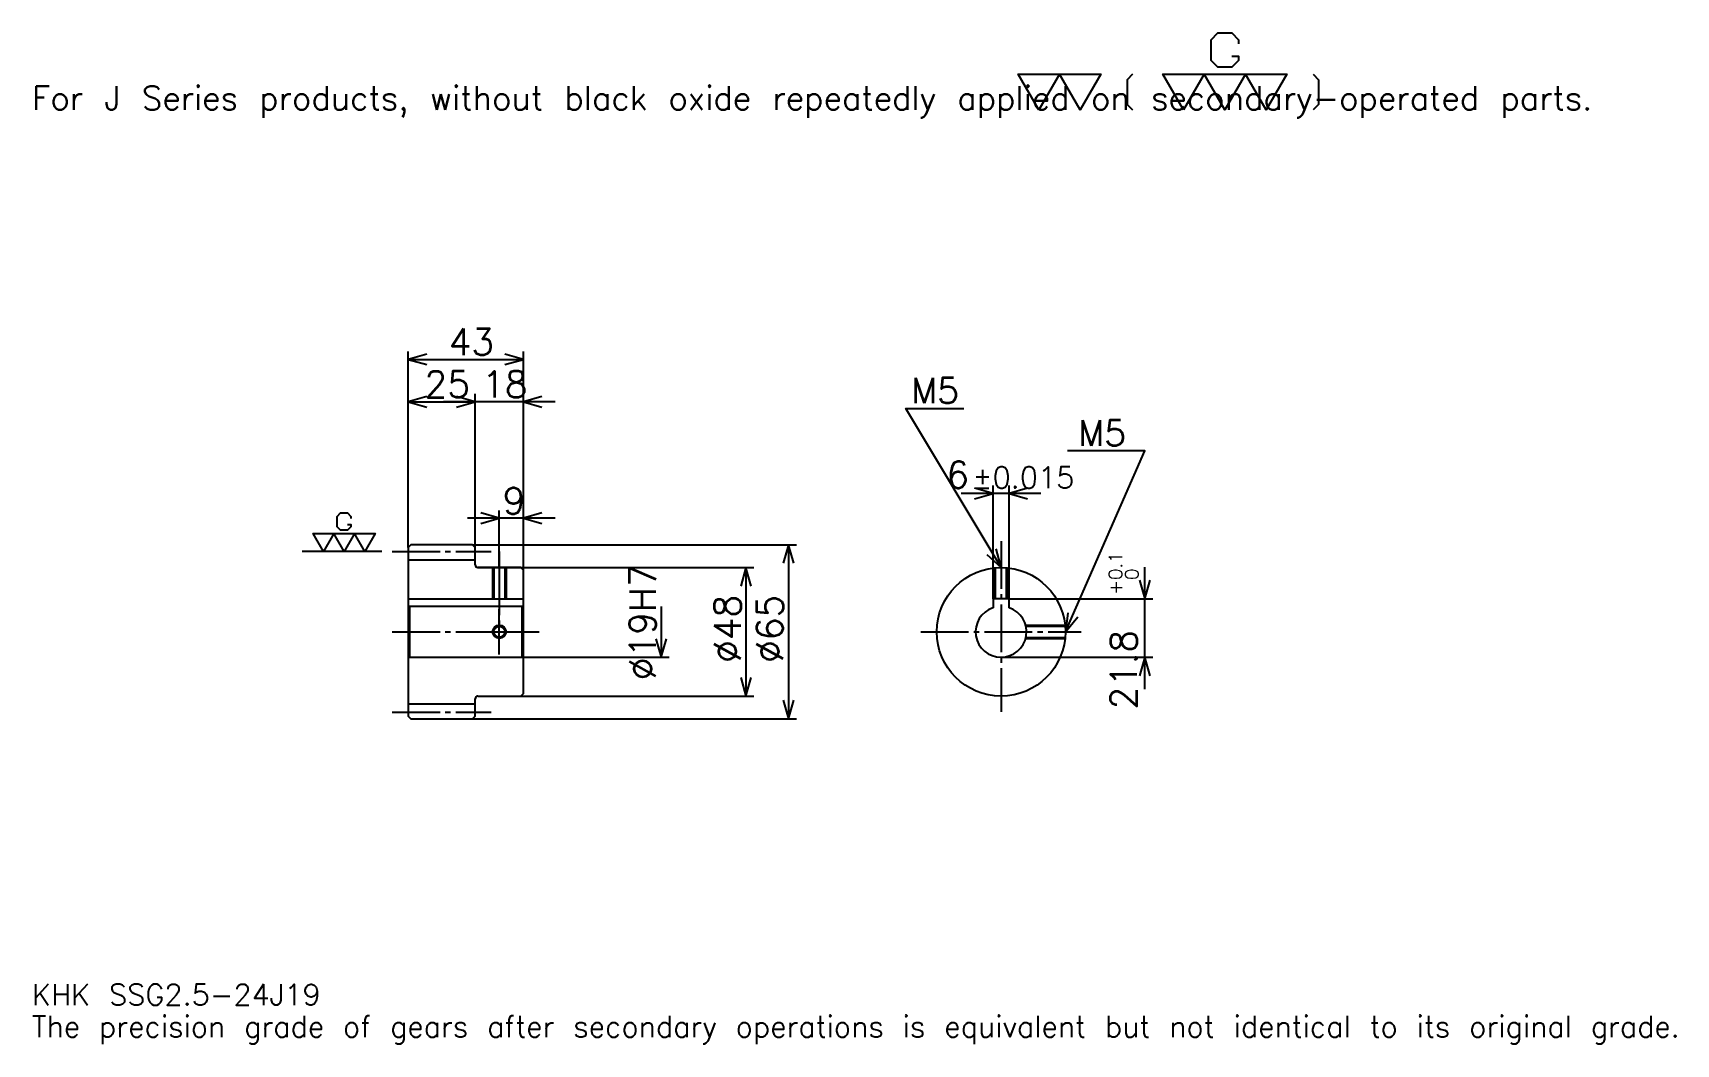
# Model space of a CAD drawing. Extents: x 20 to 634, y 7 to 385.
import ezdxf

# ---------------------------------------------------------------- set-up
doc = ezdxf.new("R2010")
doc.units = 0
doc.linetypes.add('DASHDOT', pattern=[23.739131, 17.804348, -1.978261, 1.978261, -1.978261])
doc.layers.get('0').update_dxf_attribs({"linetype": 'CONTINUOUS'})
doc.layers.add('DASHDOT', color=6, linetype='DASHDOT')
doc.styles.add('KANJI', font='TXT', dxfattribs={"bigfont": 'BIGFONT'})

msp = doc.modelspace()

# ---------------------------------------------------------------- linework, layer by layer
at = {"color": 5}
for p, q in [((160.239136, 193.728256), (160.239136, 265.934784)), ((203.239136, 193.728256), (203.239136, 265.934784)), ((160.239136, 262.967377), (203.239136, 262.967377)), ((160.239136, 247.141296), (185.239136, 247.141296)), ((215.108704, 247.141296), (173.369568, 247.141296)), ((185.239136, 193.728256), (185.239136, 250.108688)), ((378.543488, 173.528259), (378.543488, 215.891296)), ((384.543488, 173.528259), (384.543488, 215.891296)), ((396.413055, 212.923904), (366.67392, 212.923904)), ((215.108704, 203.619568), (182.369568, 203.619568)), ((194.239136, 193.728256), (194.239136, 206.586945)), ((160.239136, 192.728256), (160.239136, 193.728256)), ((184.239136, 193.728256), (203.239136, 193.728256)), ((185.239136, 192.728256), (185.239136, 193.728256)), ((194.239136, 185.228256), (194.239136, 193.728256)), ((194.239136, 185.228256), (194.239136, 193.728256)), ((203.239136, 193.728256), (305.119568, 193.728256)), ((203.239136, 184.228256), (203.239136, 193.728256)), ((302.152161, 193.728256), (302.152161, 128.728256)), ((186.239136, 185.228256), (203.239136, 185.228256)), ((203.239136, 185.228256), (289.293488, 185.228256)), ((286.326111, 185.228256), (286.326111, 137.228256)), ((435.217407, 139.858688), (435.217407, 185.397827)), ((384.543488, 173.528259), (438.184784, 173.528259)), ((254.67392, 170.728256), (254.67392, 151.728256)), ((203.239136, 151.728256), (257.641296, 151.728256)), ((381.543488, 151.728256), (438.184784, 151.728256)), ((186.239136, 137.228256), (203.239136, 137.228256)), ((203.239136, 137.228256), (289.293488, 137.228256)), ((184.239136, 128.728256), (203.239136, 128.728256)), ((203.239136, 128.728256), (305.119568, 128.728256))]:
    msp.add_line(p, q, dxfattribs=at)
at = {"color": 7}
msp.add_line((150.347839, 191.228256), (120.67392, 191.228256), dxfattribs=at)
at = {"color": 4}
for p, q in [((160.239136, 188.103256), (185.239136, 188.103256)), ((160.239136, 173.528259), (203.239136, 173.528259)), ((160.739136, 170.728256), (160.739136, 151.728256)), ((202.739136, 170.728256), (203.239136, 171.228256)), ((202.739136, 151.728256), (203.239136, 151.228256)), ((160.239136, 134.353256), (185.239136, 134.353256))]:
    msp.add_line(p, q, dxfattribs=at)
at = {"color": 7}
for points in [[(467.660858, 376.146515), (470.232605, 376.146515), (470.232605, 374.603455), (467.660858, 372.031738), (462.517395, 372.031738), (459.945648, 374.603455), (459.945648, 382.318695), (462.517395, 384.890411), (467.660858, 384.890411), (470.232605, 382.318695), (470.232605, 380.775635)], [(395.652161, 356.086945), (387.936951, 369.459991), (418.797821, 369.459991), (411.082581, 356.086945), (403.367371, 369.459991), (395.652161, 356.086945)], [(430.627808, 369.459991), (428.570435, 367.402588), (428.570435, 358.144348), (430.627808, 356.086945)], [(449.658691, 356.086945), (441.943451, 369.459991), (488.234772, 369.459991), (480.519562, 356.086945), (472.804321, 369.459991), (465.089111, 356.086945), (457.373901, 369.459991), (449.658691, 356.086945)], [(498.007385, 369.459991), (500.064758, 367.402588), (500.064758, 358.144348), (498.007385, 356.086945)], [(137.588043, 201.258041), (138.873917, 201.258041), (138.873917, 200.486511), (137.588043, 199.200653), (135.016312, 199.200653), (133.730438, 200.486511), (133.730438, 204.344116), (135.016312, 205.630005), (137.588043, 205.630005), (138.873917, 204.344116), (138.873917, 203.572601)], [(128.58696, 191.228256), (124.729355, 197.91478), (147.875, 197.91478), (144.017395, 191.228256), (140.15979, 197.91478), (136.302185, 191.228256), (132.444565, 197.91478), (128.58696, 191.228256)]]:
    msp.add_lwpolyline(points, dxfattribs=at)
at = {"color": 5}
for points in [[(167.163055, 264.945648), (160.239136, 262.967377), (167.163055, 260.989136)], [(196.315216, 260.989136), (203.239136, 262.967377), (196.315216, 264.945648)], [(167.163055, 249.119568), (160.239136, 247.141296), (167.163055, 245.163025)], [(178.315216, 245.163025), (185.239136, 247.141296), (178.315216, 249.119568)], [(178.315216, 245.163025), (185.239136, 247.141296), (178.315216, 249.119568)], [(210.163055, 249.119568), (203.239136, 247.141296), (210.163055, 245.163025)], [(381.543488, 185.228256), (345.934784, 244.57608), (367.695679, 244.57608)], [(405.543488, 161.228256), (435.217407, 228.75), (406.334778, 228.75)], [(371.619568, 210.945648), (378.543488, 212.923904), (371.619568, 214.902161)], [(391.467407, 214.902161), (384.543488, 212.923904), (391.467407, 210.945648)], [(187.315216, 201.641296), (194.239136, 203.619568), (187.315216, 205.597824)], [(210.163055, 205.597824), (203.239136, 203.619568), (210.163055, 201.641296)], [(304.130432, 186.804352), (302.152161, 193.728256), (300.17392, 186.804352)], [(376.284821, 190.147659), (381.543488, 185.228256), (379.67749, 192.183273)], [(288.304352, 178.304352), (286.326111, 185.228256), (284.347839, 178.304352)], [(433.239136, 180.452164), (435.217407, 173.528259), (437.195679, 180.452164)], [(406.518127, 168.362976), (405.543488, 161.228256), (410.140289, 166.771133)], [(252.695648, 158.652176), (254.67392, 151.728256), (256.652191, 158.652176)], [(437.195679, 144.804352), (435.217407, 151.728256), (433.239136, 144.804352)], [(284.347839, 144.152161), (286.326111, 137.228256), (288.304352, 144.152161)], [(300.17392, 135.652161), (302.152161, 128.728256), (304.130432, 135.652161)]]:
    msp.add_lwpolyline(points, dxfattribs=at)
at = {"color": 4}
for points in [[(185.239136, 186.228256), (185.239136, 192.728256), (184.239136, 193.728256), (161.239136, 193.728256), (160.239136, 192.728256), (160.239136, 151.228256)], [(186.239136, 137.228256), (202.239136, 137.228256), (203.239136, 138.228256), (203.239136, 184.228256), (202.239136, 185.228256), (186.239136, 185.228256)], [(191.739136, 185.228256), (191.739136, 173.528259)], [(192.174133, 185.228256), (192.174133, 173.528259)], [(196.304138, 185.228256), (196.304138, 173.528259)], [(196.739136, 185.228256), (196.739136, 173.528259)], [(379.043488, 173.528259), (379.043488, 185.097687)], [(379.478485, 173.528259), (379.478485, 185.139252)], [(383.60849, 173.528259), (383.60849, 185.139252)], [(384.043488, 173.528259), (384.043488, 185.097687)], [(384.543488, 170.242126), (384.543488, 173.528259), (378.543488, 173.528259), (378.543488, 170.242126)], [(160.239136, 151.228256), (160.739136, 151.728256), (202.739136, 151.728256), (202.739136, 170.728256), (160.739136, 170.728256), (160.239136, 171.228256)], [(390.708618, 163.728256), (405.412903, 163.728256)], [(390.816345, 163.293259), (405.454468, 163.293259)], [(390.708618, 158.728256), (405.412903, 158.728256)], [(390.816345, 159.163254), (405.454468, 159.163254)], [(160.239136, 151.228256), (160.239136, 129.728256), (161.239136, 128.728256), (184.239136, 128.728256), (185.239136, 129.728256), (185.239136, 136.228256)]]:
    msp.add_lwpolyline(points, dxfattribs=at)
for centre, radius in [((381.543488, 161.228256), 24), ((194.239136, 161.228256), 2.065)]:
    msp.add_circle(centre, radius, dxfattribs=at)
at = {"color": 7}
msp.add_circle((194.239136, 161.228256), 2.5, dxfattribs=at)
at = {"color": 4}
for centre, radius, start, end in [((186.239136, 186.228256), 1, 180, 270), ((381.543488, 161.228256), 9.5, 108.408480326, 71.591519674), ((186.239136, 136.228256), 1, 90, 180)]:
    msp.add_arc(centre, radius, start, end, dxfattribs=at)
at = {"layer": 'DASHDOT', "color": 7}
for p, q in [((154.304352, 191.228256), (191.17392, 191.228256)), ((381.543488, 195.119568), (381.543488, 131.293472)), ((194.239136, 185.228256), (194.239136, 161.228256)), ((154.304352, 161.228256), (209.17392, 161.228256)), ((351.608704, 161.228256), (411.478271, 161.228256)), ((154.304352, 131.228256), (191.17392, 131.228256))]:
    msp.add_line(p, q, dxfattribs=at)
for points in [[(194.239136, 191.16304), (194.239136, 167.593475)], [(194.239136, 152.793472), (194.239136, 169.66304)], [(185.804352, 161.228256), (202.67392, 161.228256)]]:
    msp.add_lwpolyline(points, dxfattribs=at)

# ---------------------------------------------------------------- texts
at = {"color": 7, "style": 'KANJI'}
for s, height, p in [('For J Series products, without black oxide repeatedly applied on secondary-operated parts.', 8.902174, (19.782608, 356.086945)), ('43', 9.891304, (175.309784, 264.549988)), ('25', 9.891304, (166.309784, 248.723907)), ('18', 9.891304, (187.809784, 248.723907)), ('M5', 9.495653, (347.913055, 246.554352)), ('M5', 9.495653, (410.291321, 230.728256)), ('6', 9.891304, (361.125885, 214.902161)), ('%%p0.015', 7.913043, (370.917053, 214.902161)), ('9', 9.891304, (195.52446, 205.202164)), ('KHK SSG2.5-24J19', 7.913043, (19.782608, 21.76087)), ('The precision grade of gears after secondary operations is equivalent but not identical to its original grade.', 7.913043, (19.782608, 9.891304))]:
    msp.add_text(s, height=height, dxfattribs=at).set_placement(p)
for s, height, p in [('%%c19H7', 9.891304, (252.695648, 143.17662)), ('0.1', 4.945652, (426.710876, 180.597214)), ('0', 4.945652, (432.843506, 180.597214)), ('+', 4.945652, (426.710876, 175.05809)), ('%%c48', 9.891304, (284.347839, 149.605972)), ('%%c65', 9.891304, (300.17392, 149.605972)), ('21.8', 9.891304, (432.250031, 132.244598))]:
    msp.add_text(s, height=height, rotation=90, dxfattribs=at).set_placement(p)

doc.saveas('drawing.dxf')
